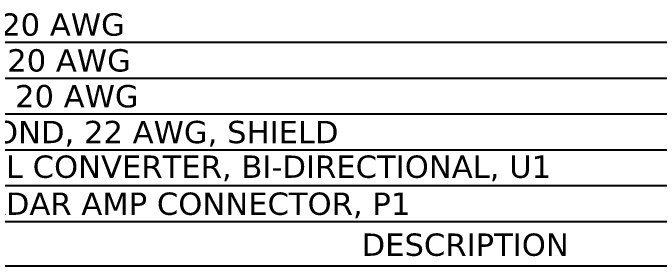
# Model space of a CAD drawing. Extents: x 0 to 768, y 0 to 246.
# Drawn here: x 17 to 20.084, y 2.314 to 3.52 of the extents above; entities that cross this region are included whole.
import ezdxf

# ---------------------------------------------------------------- set-up
doc = ezdxf.new("R2010")
doc.units = 0
doc.header["$LTSCALE"] = 1.21
doc.header["$MEASUREMENT"] = 0
doc.styles.add('BEC', font='verdana.ttf')

msp = doc.modelspace()

# ---------------------------------------------------------------- linework, layer by layer
for p, q in [((21.49962, 3.37906), (11.25555, 3.37906)), ((21.49962, 3.20823), (11.25555, 3.20823)), ((21.49962, 3.0374), (11.25555, 3.0374)), ((21.49962, 2.86657), (11.25555, 2.86657)), ((21.49962, 2.69574), (11.25555, 2.69574)), ((21.49962, 2.52491), (11.25555, 2.52491)), ((21.49962, 2.31356), (11.25555, 2.31356))]:
    msp.add_line(p, q)

# ---------------------------------------------------------------- texts
at = {"style": 'BEC'}
for s, p in [('WIRE, BLK, 20 AWG', (16.0994, 3.41162)), ('WIRE, RED, 20 AWG', (16.0994, 3.24079)), ('WIRE, WHT, 20 AWG', (16.0994, 3.06996)), ('CABLE, 3 COND, 22 AWG, SHIELD', (16.0994, 2.89914)), ('LOGIC LEVEL CONVERTER, BI-DIRECTIONAL, U1', (16.0994, 2.73406)), ('VANSCO RADAR AMP CONNECTOR, P1', (16.0994, 2.55748)), ('DESCRIPTION', (18.66392, 2.36231))]:
    msp.add_text(s, height=0.1065009, dxfattribs=at).set_placement(p)

doc.saveas('drawing.dxf')
